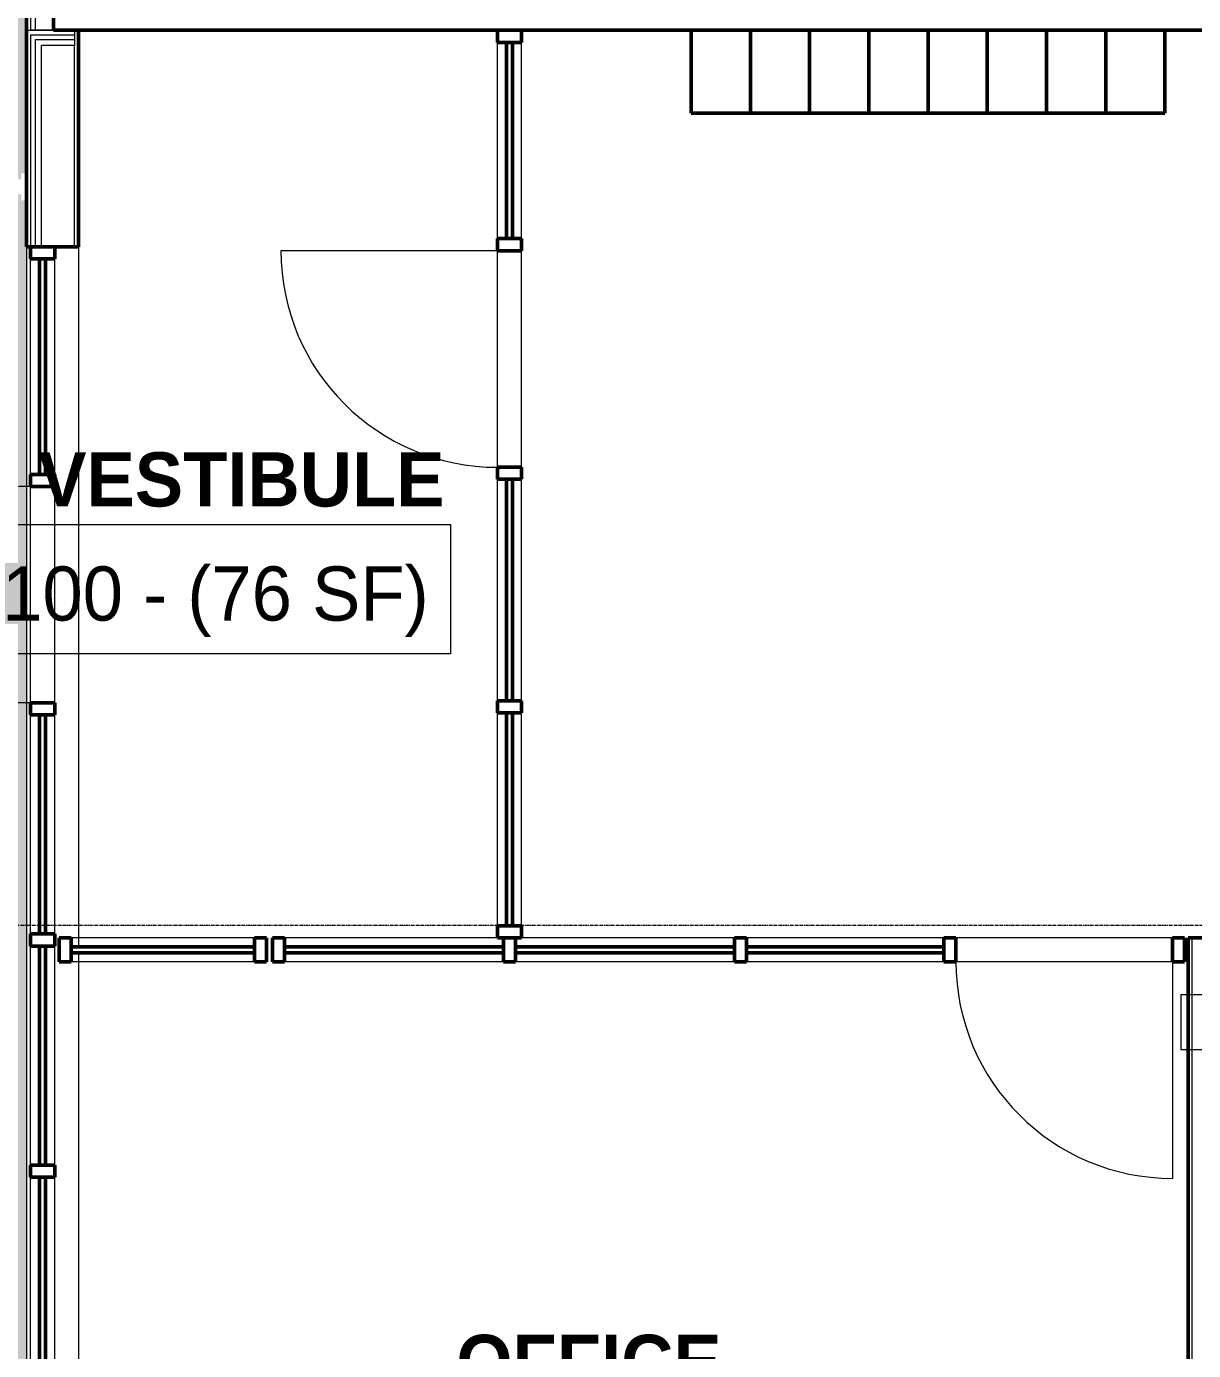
# Model space of a CAD drawing. Header units: inches. Extents: x -4218 to -1830, y 9767 to 12426.
# Drawn here: x -3831.8 to -3637.8, y 11211.6 to 11431.6 of the extents above; entities that cross this region are included whole.
import ezdxf

# ---------------------------------------------------------------- set-up
doc = ezdxf.new("R2010")
doc.units = ezdxf.units.IN
doc.header["$MEASUREMENT"] = 0
doc.linetypes.add('Grid Line 1_2_', pattern=[0.8749999999999999, 0.4999999999999999, -0.125, 0.125, -0.125])
for name, color, linetype, lineweight in [('0-1', 7, 'Continuous', 5), ('0-2', 10, 'Continuous', 9), ('A-AREA-IDEN', 2, 'Continuous', 9), ('A-CLNG-PATT-1', 71, 'Continuous', 13), ('A-DOOR-1', 10, 'Continuous', 9), ('A-DOOR-4', 31, 'Continuous', 9), ('A-FLOR-4', 192, 'Continuous', 9), ('A-GENM-1', 7, 'Continuous', 50), ('A-GLAZ-CURT', 52, 'Continuous', 9), ('A-GLAZ-CURT-1', 7, 'Continuous', 50), ('A-GLAZ-CURT-2', 52, 'Continuous', 50), ('A-GLAZ-CWMG', 51, 'Continuous', 9), ('A-GLAZ-CWMG-1', 7, 'Continuous', 50), ('A-GLAZ-CWMG-2', 10, 'Continuous', 9), ('A-GLAZ-CWMG-3', 252, 'Continuous', 9), ('A-GLAZ-CWMG-4', 51, 'Continuous', 50), ('A-WALL', 113, 'Continuous', 13), ('A-WALL-1', 7, 'Continuous', 50), ('A-WALL-2', 250, 'Continuous', 13), ('A-WALL-6', 254, 'Continuous', 9), ('A-WALL-7', 113, 'Continuous', 9), ('A-WALL-8', 113, 'Continuous', 50), ('E-FIRE-1', 10, 'Continuous', 9), ('E-FIRE-2', 252, 'Continuous', 9), ('E-FIRE-3', 253, 'Continuous', 9), ('S-GRID-1', 1, 'Grid Line 1_2_', 9)]:
    doc.layers.add(name, color=color, linetype=linetype, lineweight=lineweight)
doc.styles.add('Century Gothic', font='ufonts.com_century-gothic.ttf', dxfattribs={"height": 8.999999999999991})
doc.styles.add('Century Gothic_B', font='GOTHICB.TTF', dxfattribs={"height": 8.999999999999991})

# ---------------------------------------------------------------- blocks, each defined once
blk = doc.blocks.new('STOREFRONT DOOR - ALUM_ STILE W_ GLASS INSET-2189326-BACKGROUND - RCP - 1ST FLOOR')
at = {"layer": 'A-DOOR-1'}
blk.add_line((-17.99999999999968, 1.999999999999998), (-17.99999999999968, 37.99999999999959), dxfattribs=at)
blk.add_arc((-17.99999999999968, 2.000000000000334), 35.99999999999934, 1.590277340731758e-13, 90.0000000000001, dxfattribs=at)
blk = doc.blocks.new('Rectangular Mullion - 2_ x 4_ - EXTERIOR-2141111-BACKGROUND - RCP - 1ST FLOOR')
at = {"layer": 'A-GLAZ-CWMG-1'}
for p, q in [((6.887480769958294e-28, 1.999999999999652), (-2.000000000000227, 1.999999999999652)), ((-2.000000000000227, 1.999999999999652), (-2.000000000000227, -1.999999999999438)), ((6.887480769958296e-28, -1.999999999999438), (6.887480769958294e-28, 1.999999999999652)), ((-2.000000000000227, -1.999999999999438), (6.887480769958296e-28, -1.999999999999438))]:
    blk.add_line(p, q, dxfattribs=at)
blk = doc.blocks.new('System Panel - Glazed-2151384-BACKGROUND - RCP - 1ST FLOOR')
at = {"layer": 'A-GLAZ-CURT-1'}
for p, q in [((-16.40000000000009, -0.4999999999982804), (-16.40000000000009, 0.5000000000008099)), ((-16.40000000000009, 0.5000000000008099), (16.40000000000009, 0.5000000000008099)), ((16.40000000000009, 0.5000000000008099), (16.40000000000009, -0.4999999999982804)), ((16.40000000000009, -0.4999999999982804), (-16.40000000000009, -0.4999999999982804))]:
    blk.add_line(p, q, dxfattribs=at)
blk = doc.blocks.new('System Panel - Glazed-2151385-BACKGROUND - RCP - 1ST FLOOR')
at = {"layer": 'A-GLAZ-CURT-1'}
for p, q in [((-18.19999999999981, -0.4999999999996447), (-18.19999999999981, 0.4999999999994457)), ((-18.19999999999981, 0.4999999999994457), (18.19999999999981, 0.4999999999994457)), ((18.19999999999981, 0.4999999999994457), (18.19999999999981, -0.4999999999996447)), ((18.19999999999981, -0.4999999999996447), (-18.19999999999981, -0.4999999999996447))]:
    blk.add_line(p, q, dxfattribs=at)
blk = doc.blocks.new('Rectangular Mullion - 2_ x 4_ - EXTERIOR-1900240-BACKGROUND - RCP - 1ST FLOOR')
at = {"layer": 'A-GLAZ-CWMG-2'}
for p, q in [((-3679.323736679697, 11280.16439611054), (-3712.123736679696, 11280.16439611054)), ((-3679.323736679697, 11276.16439611054), (-3712.123736679696, 11276.16439611054))]:
    blk.add_line(p, q, dxfattribs=at)
blk = doc.blocks.new('Rectangular Mullion - 2_ x 4_ - EXTERIOR-1890806-BACKGROUND - RCP - 1ST FLOOR')
at = {"layer": 'A-GLAZ-CWMG-2'}
for p, q in [((-3714.123736679695, 11280.16439611054), (-3749.523736679695, 11280.16439611054)), ((-3714.123736679695, 11276.16439611054), (-3750.523736679695, 11276.16439611054))]:
    blk.add_line(p, q, dxfattribs=at)
blk = doc.blocks.new('Rectangular Mullion - 2_ x 4_ - EXTERIOR-V131-BACKGROUND - RCP - 1ST FLOOR')
at = {"layer": 'A-GLAZ-CWMG-2'}
for p, q in [((-3753.523736679695, 11280.16439611054), (-3788.923736679696, 11280.16439611054)), ((-3752.523736679696, 11276.16439611054), (-3788.923736679696, 11276.16439611054))]:
    blk.add_line(p, q, dxfattribs=at)
blk = doc.blocks.new('Rectangular Mullion - 2_ x 4_ - EXTERIOR-2141107-BACKGROUND - RCP - 1ST FLOOR')
at = {"layer": 'A-GLAZ-CWMG-1'}
for p, q in [((0.9999999999997725, 1.999999999999652), (-0.9999999999997725, 1.999999999999652)), ((-0.9999999999997725, 1.999999999999652), (-0.9999999999997725, -1.999999999999438)), ((0.9999999999997725, -1.999999999999438), (0.9999999999997725, 1.999999999999652)), ((-0.9999999999997725, -1.999999999999438), (0.9999999999997725, -1.999999999999438))]:
    blk.add_line(p, q, dxfattribs=at)
blk = doc.blocks.new('Rectangular Mullion - 2_ x 4_ - EXTERIOR-2141106-BACKGROUND - RCP - 1ST FLOOR')
at = {"layer": 'A-GLAZ-CWMG-1'}
for p, q in [((0.9999999999997725, 1.999999999999652), (-0.9999999999997725, 1.999999999999652)), ((-0.9999999999997725, 1.999999999999652), (-0.9999999999997725, -1.999999999999438)), ((0.9999999999997725, -1.999999999999438), (0.9999999999997725, 1.999999999999652)), ((-0.9999999999997725, -1.999999999999438), (0.9999999999997725, -1.999999999999438))]:
    blk.add_line(p, q, dxfattribs=at)
blk = doc.blocks.new('System Panel - Glazed-2151387-BACKGROUND - RCP - 1ST FLOOR')
at = {"layer": 'A-GLAZ-CURT-1'}
for p, q in [((-15.2468749939876, -0.4999999999996447), (-15.2468749939876, 0.4999999999994457)), ((-15.2468749939876, 0.4999999999994457), (15.2468749939876, 0.4999999999994457)), ((15.2468749939876, 0.4999999999994457), (15.2468749939876, -0.4999999999996447)), ((15.2468749939876, -0.4999999999996447), (-15.2468749939876, -0.4999999999996447))]:
    blk.add_line(p, q, dxfattribs=at)
blk = doc.blocks.new('System Panel - Glazed-2151146-BACKGROUND - RCP - 1ST FLOOR')
at = {"layer": 'A-GLAZ-CURT-1'}
for p, q in [((-17.69921875599902, -0.5000000000003268), (-17.69921875599902, 0.4999999999994457)), ((-17.69921875599902, 0.4999999999994457), (17.69921875600039, 0.4999999999994457)), ((17.69921875600039, 0.4999999999994457), (17.69921875600039, -0.5000000000003268)), ((17.69921875600039, -0.5000000000003268), (-17.69921875599902, -0.5000000000003268))]:
    blk.add_line(p, q, dxfattribs=at)
blk = doc.blocks.new('Rectangular Mullion - 2_ x 4_ - EXTERIOR-2139106-BACKGROUND - RCP - 1ST FLOOR')
at = {"layer": 'A-GLAZ-CWMG-2'}
for p, q in [((-3753.523736679692, 11396.35970862254), (-3753.523736679693, 11428.98939611059)), ((-3749.523736679693, 11396.35970862254), (-3749.523736679693, 11428.98939611059))]:
    blk.add_line(p, q, dxfattribs=at)
blk = doc.blocks.new('STOREFRONT DOOR - ALUM_ STILE W_ GLASS INSET-2189327-BACKGROUND - RCP - 1ST FLOOR')
at = {"layer": 'A-DOOR-1'}
blk.add_line((-17.99999999999934, -1.999999999999998), (-17.99999999999934, -37.99999999999891), dxfattribs=at)
blk.add_arc((-17.99999999999934, -2.000000000000339), 35.99999999999859, 269.9999999999995, 359.9999999999995, dxfattribs=at)
blk = doc.blocks.new('Rectangular Mullion - 2_ x 4_ - EXTERIOR-2151180-BACKGROUND - RCP - 1ST FLOOR')
at = {"layer": 'A-GLAZ-CWMG-2'}
for p, q in [((-3753.523736679694, 11319.56283362254), (-3753.523736679694, 11356.35970862254)), ((-3749.523736679694, 11319.56283362254), (-3749.523736679693, 11356.35970862254))]:
    blk.add_line(p, q, dxfattribs=at)
blk = doc.blocks.new('System Panel - Glazed-2151149-BACKGROUND - RCP - 1ST FLOOR')
at = {"layer": 'A-GLAZ-CURT-1'}
for p, q in [((-16.31484374402407, -0.5000000000003268), (-16.31484374402407, 0.4999999999994457)), ((-16.31484374402407, 0.4999999999994457), (16.31484374402407, 0.4999999999994457)), ((16.31484374402407, 0.4999999999994457), (16.31484374402407, -0.5000000000003268)), ((16.31484374402407, -0.5000000000003268), (-16.31484374402407, -0.5000000000003268))]:
    blk.add_line(p, q, dxfattribs=at)
blk = doc.blocks.new('Rectangular Mullion - 2_ x 4_ - EXTERIOR-1900083-BACKGROUND - RCP - 1ST FLOOR')
at = {"layer": 'A-GLAZ-CWMG-2'}
for p, q in [((-3793.917486691696, 11280.16439611054), (-3823.198736679708, 11280.16439611054)), ((-3793.917486691696, 11276.16439611054), (-3823.198736679708, 11276.16439611054))]:
    blk.add_line(p, q, dxfattribs=at)
at = {"layer": 'A-GLAZ-CWMG-3'}
for p, q in [((-3823.198736679708, 11280.16439611054), (-3824.411236679672, 11280.16439611054)), ((-3823.198736679708, 11276.16439611054), (-3824.411236679672, 11276.16439611054))]:
    blk.add_line(p, q, dxfattribs=at)
blk = doc.blocks.new('System Panel - Glazed-2151184-BACKGROUND - RCP - 1ST FLOOR')
at = {"layer": 'A-GLAZ-CURT-1'}
for p, q in [((-18.3984375, -0.5000000000003268), (-18.3984375, 0.4999999999994457)), ((-18.3984375, 0.4999999999994457), (18.3984375, 0.4999999999994457)), ((18.3984375, 0.4999999999994457), (18.3984375, -0.5000000000003268)), ((18.3984375, -0.5000000000003268), (-18.3984375, -0.5000000000003268))]:
    blk.add_line(p, q, dxfattribs=at)
blk = doc.blocks.new('Rectangular Mullion - 2_ x 4_ - EXTERIOR-2140848-BACKGROUND - RCP - 1ST FLOOR')
at = {"layer": 'A-GLAZ-CWMG-1'}
for p, q in [((1.000000000000455, 2.000000000000334), (-1.000000000000455, 2.000000000000334)), ((-1.000000000000455, 2.000000000000334), (-1.000000000000455, -2.00000000000012)), ((1.000000000000455, -2.00000000000012), (1.000000000000455, 2.000000000000334)), ((-1.000000000000455, -2.00000000000012), (1.000000000000455, -2.00000000000012))]:
    blk.add_line(p, q, dxfattribs=at)
blk = doc.blocks.new('Rectangular Mullion - 2_ x 4_ - EXTERIOR-1978848-BACKGROUND - RCP - 1ST FLOOR')
at = {"layer": 'A-GLAZ-CWMG-2'}
for p, q in [((-3753.523736679695, 11282.16439611053), (-3753.523736679695, 11317.56283362254)), ((-3749.523736679695, 11282.16439611053), (-3749.523736679694, 11317.56283362254))]:
    blk.add_line(p, q, dxfattribs=at)
blk = doc.blocks.new('Rectangular Mullion - 2_ x 4_ - EXTERIOR-2140849-BACKGROUND - RCP - 1ST FLOOR')
at = {"layer": 'A-GLAZ-CWMG-1'}
for p, q in [((1.000000000000455, 2.000000000000334), (-1.000000000000455, 2.000000000000334)), ((-1.000000000000455, 2.000000000000334), (-1.000000000000455, -2.00000000000012)), ((1.000000000000455, -2.00000000000012), (1.000000000000455, 2.000000000000334)), ((-1.000000000000455, -2.00000000000012), (1.000000000000455, -2.00000000000012))]:
    blk.add_line(p, q, dxfattribs=at)
blk = doc.blocks.new('Family1 - MailBox-2142329-BACKGROUND - RCP - 1ST FLOOR')
at = {"layer": 'A-GENM-1'}
for p, q in [((-7.429802090427071e-29, -1.149736474005456e-14), (-7.429802090427185e-29, 13.7795275590547)), ((-7.429802090427185e-29, 13.7795275590547), (9.842519685039177, 13.7795275590547)), ((9.842519685039177, 13.7795275590547), (9.842519685039177, -1.149736474005456e-14)), ((9.842519685039177, -1.149736474005456e-14), (-7.429802090427071e-29, -1.149736474005456e-14))]:
    blk.add_line(p, q, dxfattribs=at)
blk = doc.blocks.new('Rectangular Mullion - 2_ x 4_ - EXTERIOR-2141118-BACKGROUND - RCP - 1ST FLOOR')
at = {"layer": 'A-GLAZ-CWMG-1'}
for p, q in [((-1.999999999999545, 2.000000000000423), (1.262704807825687e-27, 2.000000000000423)), ((-1.999999999999545, -2.000000000000032), (-1.999999999999545, 2.000000000000423)), ((1.262704807825687e-27, 2.000000000000423), (1.262704807825687e-27, -2.000000000000032)), ((1.262704807825687e-27, -2.000000000000032), (-1.999999999999545, -2.000000000000032))]:
    blk.add_line(p, q, dxfattribs=at)
blk = doc.blocks.new('Rectangular Mullion - 2_ x 4_ - EXTERIOR-2141019-BACKGROUND - RCP - 1ST FLOOR')
at = {"layer": 'A-GLAZ-CWMG-2'}
for p, q in [((-3753.523736679693, 11358.35970862254), (-3753.523736679693, 11394.35970862254)), ((-3749.523736679693, 11358.35970862254), (-3749.523736679693, 11394.35970862254))]:
    blk.add_line(p, q, dxfattribs=at)
blk = doc.blocks.new('Rectangular Mullion - 2_ x 4_ - EXTERIOR-2140860-BACKGROUND - RCP - 1ST FLOOR')
at = {"layer": 'A-GLAZ-CWMG-1'}
for p, q in [((-2.000000000000227, 1.99999999999974), (1.262704807825687e-27, 1.99999999999974)), ((-2.000000000000227, -1.999999999999349), (-2.000000000000227, 1.99999999999974)), ((1.262704807825687e-27, 1.99999999999974), (1.262704807825687e-27, -1.999999999999349)), ((1.262704807825687e-27, -1.999999999999349), (-2.000000000000227, -1.999999999999349))]:
    blk.add_line(p, q, dxfattribs=at)
blk = doc.blocks.new('104416 - Fire Extinguishers - Wall - Class A - Light - 2A-2205595-BACKGROUND - RCP - 1ST FLOOR')
at = {"layer": 'E-FIRE-1'}
for p, q in [((13.18779512266762, 2.625000000038927), (13.18779512266762, 2.374999999999702)), ((23.18779512266761, 2.625000000038927), (13.18779512266762, 2.625000000038927)), ((23.18779512266761, 2.625000000038852), (13.18779512266762, 2.625000000038884)), ((13.18779512266762, 2.375000000038396), (13.18779512266762, 2.625000000038884)), ((14.41471819959052, 2.62500000003887), (14.41471819959052, 2.875000000038349)), ((15.91471819959054, 2.875000000038386), (14.43779512266747, 2.875000000038391)), ((14.43779512266747, 2.875000000038391), (14.43779512266747, 2.625000000038912)), ((15.91471819959054, 2.625000000038867), (15.91471819959054, 2.875000000038386)), ((15.93779512266745, 2.625000000038824), (15.93779512266745, 2.875000000038344)), ((23.18779512266761, 2.374999999999669), (23.18779512266761, 2.625000000038927)), ((23.18779512266761, 2.375000000038363), (23.18779512266761, 2.625000000038852)), ((13.62529512266764, -3.624999999961116), (13.62529512266764, -2.375000000000898)), ((13.62529512266764, -3.624999999961116), (22.75029512266745, -3.624999999961145)), ((22.75029512266745, -3.624999999961145), (22.75029512266745, -2.375000000000847))]:
    blk.add_line(p, q, dxfattribs=at)
at = {"layer": 'E-FIRE-2'}
for p, q in [((13.18779512266762, 2.375000000038396), (23.18779512266761, 2.375000000038363)), ((13.62529512266764, -2.375000000000898), (13.62529512266766, 2.375000000038392)), ((22.75029512266745, -2.375000000000847), (22.75029512266747, 2.375000000038363))]:
    blk.add_line(p, q, dxfattribs=at)
at = {"layer": 'E-FIRE-3'}
blk.add_line((22.75029512266747, 2.375000000038363), (13.62529512266766, 2.375000000038392), dxfattribs=at)
blk = doc.blocks.new('CTR - 1st Phase - Common Walls_rvt-1-BACKGROUND - RCP - 1ST FLOOR')
at = {"layer": 'A-WALL-1'}
for p, q in [((-3638.6987366797, 11130.43939611052), (-3638.698736679697, 11280.16439611054)), ((-3638.698736679697, 11280.16439611054), (-3633.948736679697, 11280.16439611054))]:
    blk.add_line(p, q, dxfattribs=at)
at = {"layer": 'A-WALL-2'}
blk.add_line((-3638.073736679701, 11130.43939611052), (-3638.073736679698, 11280.16439611054), dxfattribs=at)
at = {"layer": '0-2', "extrusion": (0, 0, -1), "rotation": 90.00000000000092}
for name, p in [('Rectangular Mullion - 2_ x 4_ - EXTERIOR-2141111-BACKGROUND - RCP - 1ST FLOOR', (3751.523736679693, 11430.98939611058)), ('Rectangular Mullion - 2_ x 4_ - EXTERIOR-2140848-BACKGROUND - RCP - 1ST FLOOR', (3751.523736679693, 11395.35970862254)), ('Rectangular Mullion - 2_ x 4_ - EXTERIOR-2141107-BACKGROUND - RCP - 1ST FLOOR', (3751.523736679694, 11357.35970862254)), ('Rectangular Mullion - 2_ x 4_ - EXTERIOR-2140849-BACKGROUND - RCP - 1ST FLOOR', (3751.523736679694, 11318.56283362254))]:
    blk.add_blockref(name, p, dxfattribs=at)
at = {"layer": '0-2'}
for name, p in [('Family1 - MailBox-2142329-BACKGROUND - RCP - 1ST FLOOR', (-3721.323736679622, 11417.20986855155)), ('Family1 - MailBox-2142329-BACKGROUND - RCP - 1ST FLOOR', (-3711.481216994583, 11417.20986855155)), ('Family1 - MailBox-2142329-BACKGROUND - RCP - 1ST FLOOR', (-3701.638697309544, 11417.20986855155)), ('Family1 - MailBox-2142329-BACKGROUND - RCP - 1ST FLOOR', (-3691.796177624505, 11417.20986855155)), ('Family1 - MailBox-2142329-BACKGROUND - RCP - 1ST FLOOR', (-3681.953657939465, 11417.20986855155)), ('Family1 - MailBox-2142329-BACKGROUND - RCP - 1ST FLOOR', (-3672.111138254426, 11417.20986855155)), ('Family1 - MailBox-2142329-BACKGROUND - RCP - 1ST FLOOR', (-3662.268618569387, 11417.20986855155)), ('Family1 - MailBox-2142329-BACKGROUND - RCP - 1ST FLOOR', (-3652.426098884348, 11417.20986855155)), ('Rectangular Mullion - 2_ x 4_ - EXTERIOR-2139106-BACKGROUND - RCP - 1ST FLOOR', (0, 0)), ('Rectangular Mullion - 2_ x 4_ - EXTERIOR-2141019-BACKGROUND - RCP - 1ST FLOOR', (0, 0)), ('Rectangular Mullion - 2_ x 4_ - EXTERIOR-2151180-BACKGROUND - RCP - 1ST FLOOR', (0, 0)), ('Rectangular Mullion - 2_ x 4_ - EXTERIOR-1978848-BACKGROUND - RCP - 1ST FLOOR', (0, 0)), ('Rectangular Mullion - 2_ x 4_ - EXTERIOR-1900083-BACKGROUND - RCP - 1ST FLOOR', (0, 0)), ('Rectangular Mullion - 2_ x 4_ - EXTERIOR-V131-BACKGROUND - RCP - 1ST FLOOR', (0, 0)), ('Rectangular Mullion - 2_ x 4_ - EXTERIOR-1890806-BACKGROUND - RCP - 1ST FLOOR', (0, 0)), ('Rectangular Mullion - 2_ x 4_ - EXTERIOR-1900240-BACKGROUND - RCP - 1ST FLOOR', (0, 0)), ('Rectangular Mullion - 2_ x 4_ - EXTERIOR-2140860-BACKGROUND - RCP - 1ST FLOOR', (-3639.323736679697, 11278.16439611054))]:
    blk.add_blockref(name, p, dxfattribs=at)
for name, p, rotation in [('System Panel - Glazed-2151149-BACKGROUND - RCP - 1ST FLOOR', (-3751.523736679693, 11412.67455236656), 89.99999999999909), ('STOREFRONT DOOR - ALUM_ STILE W_ GLASS INSET-2189327-BACKGROUND - RCP - 1ST FLOOR', (-3751.523736679694, 11376.35970862254), 269.9999999999991), ('System Panel - Glazed-2151184-BACKGROUND - RCP - 1ST FLOOR', (-3751.523736679694, 11337.96127112254), 89.99999999999909), ('System Panel - Glazed-2151146-BACKGROUND - RCP - 1ST FLOOR', (-3751.523736679695, 11299.86361486654), 89.99999999999909), ('Rectangular Mullion - 2_ x 4_ - EXTERIOR-2141118-BACKGROUND - RCP - 1ST FLOOR', (-3751.523736679695, 11280.16439611054), 269.9999999999991), ('System Panel - Glazed-2151387-BACKGROUND - RCP - 1ST FLOOR', (-3809.164361685684, 11278.16439611054), 180), ('System Panel - Glazed-2151385-BACKGROUND - RCP - 1ST FLOOR', (-3770.723736679695, 11278.16439611054), 180), ('System Panel - Glazed-2151385-BACKGROUND - RCP - 1ST FLOOR', (-3732.323736679695, 11278.16439611054), 180), ('System Panel - Glazed-2151384-BACKGROUND - RCP - 1ST FLOOR', (-3695.723736679696, 11278.16439611054), 180), ('Rectangular Mullion - 2_ x 4_ - EXTERIOR-2141019-BACKGROUND - RCP - 1ST FLOOR', (7717.035971942774, 15029.68813279043), 90.00000000000105), ('STOREFRONT DOOR - ALUM_ STILE W_ GLASS INSET-2189326-BACKGROUND - RCP - 1ST FLOOR', (-3659.323736679697, 11278.16439611054), 180), ('104416 - Fire Extinguishers - Wall - Class A - Light - 2A-2205595-BACKGROUND - RCP - 1ST FLOOR', (-3636.323736679697, 11284.3521912332), 269.9999999999988)]:
    blk.add_blockref(name, p, dxfattribs=dict(at, rotation=rotation))
at = {"layer": '0-2', "extrusion": (0, 0, -1)}
for name, p in [('Rectangular Mullion - 2_ x 4_ - EXTERIOR-2141111-BACKGROUND - RCP - 1ST FLOOR', (3826.411236679672, 11278.16439611054)), ('Rectangular Mullion - 2_ x 4_ - EXTERIOR-2141106-BACKGROUND - RCP - 1ST FLOOR', (3792.917486691697, 11278.16439611054)), ('Rectangular Mullion - 2_ x 4_ - EXTERIOR-2141106-BACKGROUND - RCP - 1ST FLOOR', (3789.923736679696, 11278.16439611054)), ('Rectangular Mullion - 2_ x 4_ - EXTERIOR-2141106-BACKGROUND - RCP - 1ST FLOOR', (3751.523736679695, 11278.16439611054)), ('Rectangular Mullion - 2_ x 4_ - EXTERIOR-2141106-BACKGROUND - RCP - 1ST FLOOR', (3713.123736679696, 11278.16439611054)), ('Rectangular Mullion - 2_ x 4_ - EXTERIOR-2141107-BACKGROUND - RCP - 1ST FLOOR', (3678.323736679696, 11278.16439611054))]:
    blk.add_blockref(name, p, dxfattribs=at)
blk = doc.blocks.new('CTR - 1st Phase -Stairs _ Elevators_rvt-1-BACKGROUND - RCP - 1ST FLOOR')
at = {"layer": 'A-WALL-1'}
for p, q in [((-3827.323736679402, 11430.98939611079), (-3827.323736679401, 11438.98939611079)), ((-3643.323736679115, 11430.98939611075), (-3827.323736679402, 11430.98939611079)), ((-3635.323736679699, 11430.98939611055), (-3643.323736679398, 11430.98939611055))]:
    blk.add_line(p, q, dxfattribs=at)
at = {"layer": 'A-WALL-6'}
blk.add_line((-3827.323736679401, 11438.98939611079), (-3827.323736679402, 11430.98939611079), dxfattribs=at)
blk = doc.blocks.new('Rectangular Mullion - 2_ x 4_ rectangular-2762262-BACKGROUND - RCP - 1ST FLOOR')
at = {"layer": 'A-GLAZ-CWMG-4'}
for p, q in [((6.887480769958294e-28, 2.000000000000334), (-1.999999999999545, 2.000000000000334)), ((-1.999999999999545, 2.000000000000334), (-1.999999999999545, -2.00000000000012)), ((6.887480769958296e-28, -2.00000000000012), (6.887480769958294e-28, 2.000000000000334)), ((-1.999999999999545, -2.00000000000012), (6.887480769958296e-28, -2.00000000000012))]:
    blk.add_line(p, q, dxfattribs=at)
blk = doc.blocks.new('System Panel - Glazed-2762264-BACKGROUND - RCP - 1ST FLOOR')
at = {"layer": 'A-GLAZ-CURT-2'}
for p, q in [((-18.19921875, -0.5000000000003268), (-18.19921875, 0.4999999999994457)), ((-18.19921875, 0.4999999999994457), (18.19921874999863, 0.4999999999994457)), ((18.19921874999863, 0.4999999999994457), (18.19921874999863, -0.5000000000003268)), ((18.19921874999863, -0.5000000000003268), (-18.19921875, -0.5000000000003268))]:
    blk.add_line(p, q, dxfattribs=at)
blk = doc.blocks.new('System Panel - Glazed-2762265-BACKGROUND - RCP - 1ST FLOOR')
at = {"layer": 'A-GLAZ-CURT-2'}
for p, q in [((-18.19921874999863, -0.5000000000003268), (-18.19921874999863, 0.4999999999994457)), ((-18.19921874999863, 0.4999999999994457), (18.19921875, 0.4999999999994457)), ((18.19921875, 0.4999999999994457), (18.19921875, -0.5000000000003268)), ((18.19921875, -0.5000000000003268), (-18.19921874999863, -0.5000000000003268))]:
    blk.add_line(p, q, dxfattribs=at)
blk = doc.blocks.new('STOREFRONT DOOR A - ALUM_ STILE W_ GLASS INSET-2790937-BACKGROUND - RCP - 1ST FLOOR')
at = {"layer": 'A-DOOR-4'}
blk.add_line((-17.99999999999934, 1.999999999999998), (-17.99999999999934, 37.99999999999891), dxfattribs=at)
blk.add_arc((-17.99999999999934, 2.000000000000339), 35.99999999999865, 1.590277340731758e-13, 90.0000000000001, dxfattribs=at)
blk = doc.blocks.new('System Panel - Glazed-2762267-BACKGROUND - RCP - 1ST FLOOR')
at = {"layer": 'A-GLAZ-CURT-2'}
for p, q in [((-17.90078124999718, -0.5000000000003268), (-17.90078124999718, 0.4999999999994457)), ((-17.90078124999718, 0.4999999999994457), (17.90078124999854, 0.4999999999994457)), ((17.90078124999854, 0.4999999999994457), (17.90078124999854, -0.5000000000003268)), ((17.90078124999854, -0.5000000000003268), (-17.90078124999718, -0.5000000000003268))]:
    blk.add_line(p, q, dxfattribs=at)
blk = doc.blocks.new('Rectangular Mullion - 2_ x 4_ rectangular-1900519-BACKGROUND - RCP - 1ST FLOOR')
at = {"layer": 'A-GLAZ-CWMG'}
for p, q in [((-3831.13701792984, 11242.39095861053), (-3831.13701792984, 11278.78939611053)), ((-3827.13701792984, 11242.39095861053), (-3827.137017929839, 11278.78939611053))]:
    blk.add_line(p, q, dxfattribs=at)
blk = doc.blocks.new('Rectangular Mullion - 2_ x 4_ rectangular-2647655-BACKGROUND - RCP - 1ST FLOOR')
at = {"layer": 'A-GLAZ-CWMG'}
for p, q in [((-3831.137017929838, 11319.18783361053), (-3831.137017929838, 11355.18783361053)), ((-3827.137017929839, 11319.18783361053), (-3827.137017929838, 11355.18783361053))]:
    blk.add_line(p, q, dxfattribs=at)
blk = doc.blocks.new('Rectangular Mullion - 2_ x 4_ rectangular-2762258-BACKGROUND - RCP - 1ST FLOOR')
at = {"layer": 'A-GLAZ-CWMG-4'}
for p, q in [((1.000000000000455, 2.000000000000334), (-1.000000000000455, 2.000000000000334)), ((-1.000000000000455, 2.000000000000334), (-1.000000000000455, -2.00000000000012)), ((1.000000000000455, -2.00000000000012), (1.000000000000455, 2.000000000000334)), ((-1.000000000000455, -2.00000000000012), (1.000000000000455, -2.00000000000012))]:
    blk.add_line(p, q, dxfattribs=at)
blk = doc.blocks.new('Rectangular Mullion - 2_ x 4_ rectangular-2762259-BACKGROUND - RCP - 1ST FLOOR')
at = {"layer": 'A-GLAZ-CWMG-4'}
for p, q in [((1.000000000000455, 2.000000000000334), (-1.000000000000455, 2.000000000000334)), ((-1.000000000000455, 2.000000000000334), (-1.000000000000455, -2.00000000000012)), ((1.000000000000455, -2.00000000000012), (1.000000000000455, 2.000000000000334)), ((-1.000000000000455, -2.00000000000012), (1.000000000000455, -2.00000000000012))]:
    blk.add_line(p, q, dxfattribs=at)
blk = doc.blocks.new('Rectangular Mullion - 2_ x 4_ rectangular-2647656-BACKGROUND - RCP - 1ST FLOOR')
at = {"layer": 'A-GLAZ-CWMG'}
for p, q in [((-3831.137017929838, 11357.18783361053), (-3831.137017929838, 11392.98939611053)), ((-3827.137017929838, 11357.18783361053), (-3827.137017929837, 11392.98939611053))]:
    blk.add_line(p, q, dxfattribs=at)
blk = doc.blocks.new('Rectangular Mullion - 2_ x 4_ rectangular-2762162-BACKGROUND - RCP - 1ST FLOOR')
at = {"layer": 'A-GLAZ-CWMG'}
for p, q in [((-3831.137017929839, 11280.78939611053), (-3831.137017929839, 11317.18783361053)), ((-3827.137017929839, 11280.78939611053), (-3827.137017929839, 11317.18783361053))]:
    blk.add_line(p, q, dxfattribs=at)

msp = doc.modelspace()

# ---------------------------------------------------------------- hatches: boundary and pattern name
at = {"layer": 'A-CLNG-PATT-1'}
h = msp.add_hatch(dxfattribs=at)
h.set_pattern_fill('FP_7', color=256, style=0, pattern_type=2)
h.set_pattern_definition([(90, (-2963.524, 11049.389), (4, -2.449293598294706e-16), []), (0, (-2963.524, 11049.389), (8, -8), [4, -28]), (0, (-2959.524, 11065.389), (8, -8), [4, -28])])
h.paths.add_polyline_path([(-3860.473736679698, 9980.439396110525), (-3831.823736679695, 10009.08939611053), (-3831.823736679695, 10051.36517736052), (-3832.448736679736, 10051.36517736052), (-3832.448736679736, 10089.38861486052), (-3831.823736679695, 10089.38861486052), (-3831.823736679695, 10127.97767736052), (-3832.448736679733, 10127.97767736052), (-3832.448736679733, 10166.00111486052), (-3831.823736679695, 10166.00111486052), (-3831.823736679695, 10167.32689611052), (-3832.729986679733, 10167.32689611052), (-3832.729986679733, 10203.45189611052), (-3831.823736679695, 10203.45189611052), (-3831.823736679695, 10213.15189611052), (-3831.893923036148, 10213.15189611052), (-3831.893923036148, 10212.15189611052), (-3832.690025747016, 10212.15189611052), (-3832.690025747016, 10213.15189611052), (-3834.544145405618, 10213.15189611052), (-3834.568384506789, 10213.01442933672), (-3835.272819849397, 10211.79431153268), (-3836.352077408881, 10210.88870691257), (-3837.801899213991, 10210.40684475889), (-3839.084853480639, 10210.40684475889), (-3840.408758867179, 10210.88870691257), (-3841.511058327919, 10211.83422127636), (-3842.192451769272, 10213.01442933672), (-3842.437099596328, 10214.40189611052), (-3842.192451769272, 10215.78936288431), (-3841.71197584173, 10216.68939611054), (-3860.473736679698, 10216.68939611053), (-3860.473736679698, 9983.186815374758)], flags=0)
h.paths.add_polyline_path([(-2067.798736679716, 9980.439396110527), (-2067.798736679716, 10851.13939611051), (-2096.448736679716, 10822.48939611051), (-2096.448736679716, 10780.21361486051), (-2096.198736679701, 10780.21361486051), (-2096.198736679701, 10742.19017736051), (-2096.448736679716, 10742.19017736051), (-2096.448736679716, 10703.41361486051), (-2096.198736679703, 10703.41361486051), (-2096.198736679703, 10665.39017736051), (-2096.448736679716, 10665.39017736051), (-2096.448736679716, 10665.01361486051), (-2096.198736679703, 10665.01361486051), (-2096.198736679704, 10626.99017736051), (-2096.448736679716, 10626.99017736051), (-2096.448736679716, 10571.42689611051), (-2095.823736679706, 10571.42689611051), (-2095.823736679706, 10542.4268961105), (-2096.448736679716, 10542.4268961105), (-2096.448736679716, 10511.4136148605), (-2096.198736679707, 10511.4136148605), (-2096.198736679707, 10473.3901773605), (-2096.448736679716, 10473.3901773605), (-2096.448736679716, 10396.2136148605), (-2096.198736679709, 10396.2136148605), (-2096.198736679709, 10358.1901773605), (-2096.448736679716, 10358.1901773605), (-2096.448736679716, 10357.8136148605), (-2096.19873667971, 10357.8136148605), (-2096.19873667971, 10319.7901773605), (-2096.448736679716, 10319.7901773605), (-2096.448736679716, 10290.1518961105), (-2095.823736679712, 10290.1518961105), (-2095.823736679712, 10261.1518961105), (-2096.448736679716, 10261.1518961105), (-2096.448736679716, 10204.2136148605), (-2096.198736679713, 10204.2136148605), (-2096.198736679713, 10166.1901773605), (-2096.448736679716, 10166.1901773605), (-2096.448736679716, 10165.8136148605), (-2096.198736679713, 10165.8136148605), (-2096.198736679714, 10127.7901773605), (-2096.448736679716, 10127.7901773605), (-2096.448736679716, 10127.4136148605), (-2096.198736679714, 10127.4136148605), (-2096.198736679714, 10089.3901773605), (-2096.448736679716, 10089.3901773605), (-2096.448736679716, 10009.08939611053), (-2069.32115526306, 9981.96181469387)], flags=0)
h.paths.add_polyline_path([(-3831.893923036148, 10215.65189611052), (-3831.823736679695, 10215.65189611052), (-3831.823736679695, 10242.99017736052), (-3832.448736679732, 10242.99017736052), (-3832.448736679732, 10281.01361486052), (-3831.823736679695, 10281.01361486052), (-3831.823736679695, 10362.62689611052), (-3832.823736679729, 10362.62689611052), (-3832.823736679729, 10391.62689611052), (-3831.823736679695, 10391.62689611052), (-3831.823736679695, 10434.99017736052), (-3832.448736679728, 10434.99017736052), (-3832.448736679728, 10473.01361486052), (-3831.823736679695, 10473.01361486052), (-3831.823736679695, 10473.76517736052), (-3832.448736679728, 10473.76517736052), (-3832.448736679728, 10511.78861486052), (-3831.823736679695, 10511.78861486052), (-3831.823736679695, 10569.58850814341), (-3831.893923036146, 10569.58850814341), (-3831.893923036146, 10568.58850814341), (-3832.690025747013, 10568.58850814341), (-3832.690025747013, 10569.58850814341), (-3834.544145405615, 10569.58850814341), (-3834.568384506786, 10569.45104136962), (-3835.272819849395, 10568.23092356558), (-3836.352077408879, 10567.32531894547), (-3837.801899213989, 10566.84345679178), (-3839.084853480637, 10566.84345679178), (-3840.408758867177, 10567.32531894547), (-3841.511058327917, 10568.27083330925), (-3842.192451769269, 10569.45104136962), (-3842.437099596326, 10570.83850814341), (-3842.192451769269, 10572.22597491721), (-3841.488016426661, 10573.44609272125), (-3840.408758867176, 10574.35169734136), (-3838.958937062067, 10574.83355949505), (-3837.675982795419, 10574.83355949505), (-3836.352077408879, 10574.35169734136), (-3835.249777948139, 10573.40618297757), (-3834.568384506786, 10572.22597491721), (-3834.544145405615, 10572.08850814342), (-3832.690025747013, 10572.08850814342), (-3832.690025747013, 10573.08850814341), (-3831.893923036146, 10573.08850814341), (-3831.893923036146, 10572.08850814342), (-3831.823736679695, 10572.08850814342), (-3831.823736679694, 10588.77767736052), (-3832.448736679725, 10588.77767736052), (-3832.448736679725, 10626.80111486052), (-3831.823736679694, 10626.80111486052), (-3831.823736679694, 10627.17767736052), (-3832.448736679724, 10627.17767736052), (-3832.448736679723, 10665.20111486052), (-3831.823736679695, 10665.20111486052), (-3831.823736679694, 10745.62689611052), (-3832.823736679721, 10745.62689611052), (-3832.823736679721, 10774.62689611052), (-3831.823736679694, 10774.62689611052), (-3831.823736679695, 10780.96517736053), (-3832.448736679721, 10780.96517736053), (-3832.448736679721, 10818.98861486053), (-3831.823736679695, 10818.98861486053), (-3831.823736679695, 10857.76517736053), (-3832.448736679719, 10857.76517736053), (-3832.448736679718, 10895.78861486053), (-3831.823736679695, 10895.78861486053), (-3831.823736679695, 10901.48939611053), (-3832.823736679718, 10901.48939611053), (-3832.823736679718, 10930.48939611053), (-3831.823736679694, 10930.48939611053), (-3831.823736679694, 10961.33939611053), (-3831.893923036133, 10961.33939611053), (-3831.893923036133, 10960.33939611053), (-3832.690025747001, 10960.33939611053), (-3832.690025747001, 10961.33939611053), (-3834.544145405603, 10961.33939611053), (-3834.568384506773, 10961.20192933673), (-3835.272819849382, 10959.98181153269), (-3836.352077408866, 10959.07620691258), (-3837.801899213976, 10958.5943447589), (-3839.084853480624, 10958.5943447589), (-3840.473830527234, 10959.13080851854), (-3841.511058327904, 10960.02172127637), (-3842.192451769257, 10961.20192933673), (-3842.437099596313, 10962.58939611053), (-3842.14455727318, 10964.05981858493), (-3841.488016426648, 10965.19698068837), (-3840.408758867164, 10966.10258530848), (-3838.958937062055, 10966.58444746216), (-3837.675982795407, 10966.58444746216), (-3836.352077408866, 10966.10258530848), (-3835.249777948126, 10965.15707094469), (-3834.568384506773, 10963.97686288432), (-3834.544145405603, 10963.83939611053), (-3832.690025747001, 10963.83939611053), (-3832.690025747001, 10964.83939611053), (-3831.893923036133, 10964.83939611053), (-3831.893923036133, 10963.83939611053), (-3831.823736679694, 10963.83939611053), (-3831.823736679694, 10973.53939611053), (-3832.729986679718, 10973.53939611053), (-3832.729986679717, 11009.66439611053), (-3831.823736679694, 11009.66439611053), (-3831.823736679694, 11011.17767736052), (-3832.448736679715, 11011.17767736052), (-3832.448736679715, 11049.20111486052), (-3831.823736679694, 11049.20111486052), (-3831.823736679694, 11049.57767736053), (-3832.448736679715, 11049.57767736053), (-3832.448736679715, 11087.60111486053), (-3831.823736679694, 11087.60111486053), (-3831.823736679694, 11403.73470861054), (-3831.893923036124, 11403.73470861054), (-3831.893923036124, 11402.73470861054), (-3832.690025746991, 11402.74171449299), (-3832.690025746991, 11403.73470861054), (-3834.544145405594, 11403.73470861054), (-3834.568384506764, 11403.59724183675), (-3835.272819849373, 11402.3771240327), (-3836.352077408857, 11401.47151941259), (-3837.801899213966, 11400.98965725891), (-3839.084853480615, 11400.98965725891), (-3840.408758867155, 11401.47151941259), (-3841.511058327895, 11402.41703377638), (-3842.192451769247, 11403.59724183675), (-3842.437099596304, 11404.98470861054), (-3842.192451769247, 11406.37217538433), (-3841.394545558483, 11407.67072455938), (-3840.408758867155, 11408.49789780849), (-3838.958937062046, 11408.97975996218), (-3837.675982795397, 11408.97975996218), (-3836.352077408857, 11408.49789780849), (-3835.249777948117, 11407.5523834447), (-3834.568384506764, 11406.37217538433), (-3834.544145405594, 11406.23470861054), (-3832.690025746991, 11406.23470861054), (-3832.690025746991, 11407.23470861054), (-3831.893923036124, 11407.23470861054), (-3831.893923036124, 11406.23470861054), (-3831.823736679694, 11406.23470861054), (-3831.823736679694, 11433.63939611054), (-3860.473736679698, 11433.63939611054), (-3860.473736679698, 11013.86439611053), (-3833.886236679717, 11013.86439611053), (-3833.886236679717, 11013.11439611053), (-3860.473736679698, 11013.11439611053), (-3860.473736679698, 10217.43939611054), (-3840.932539403879, 10217.4755812533), (-3840.408758867179, 10217.91508530846), (-3838.95893706207, 10218.39694746215), (-3837.675982795422, 10218.39694746215), (-3836.352077408881, 10217.91508530846), (-3835.785173098309, 10217.43939611055), (-3833.323736679737, 10217.43939611055), (-3833.323736679737, 10216.68939611054), (-3835.088018932232, 10216.68939611054), (-3834.568384506789, 10215.78936288431), (-3834.544145405618, 10215.65189611052), (-3832.690025747016, 10215.65189611052), (-3832.690025747016, 10216.65189611052), (-3831.893923036148, 10216.65189611052), (-3831.893923036148, 10215.99288636819)], flags=0)
h.paths.add_polyline_path([(-2067.798736679714, 11247.63939611055), (-2067.798736679714, 12118.33939611051), (-2096.448736679706, 12089.68939611053), (-2096.448736679705, 11970.80111486055), (-2096.198736679693, 11970.80111486055), (-2096.198736679693, 11932.77767736055), (-2096.448736679706, 11932.77767736055), (-2096.448736679706, 11932.40111486054), (-2096.198736679693, 11932.40111486054), (-2096.198736679694, 11894.37767736054), (-2096.448736679706, 11894.37767736054), (-2096.448736679706, 11840.75189611054), (-2095.823736679696, 11840.75189611054), (-2095.823736679696, 11811.75189611054), (-2096.448736679706, 11811.75189611054), (-2096.448736679706, 11778.80111486052), (-2096.198736679698, 11778.80111486052), (-2096.198736679698, 11740.77767736052), (-2096.448736679706, 11740.77767736052), (-2096.448736679706, 11740.40111486052), (-2096.198736679698, 11740.40111486052), (-2096.198736679698, 11702.37767736052), (-2096.448736679706, 11702.37767736052), (-2096.448736679706, 11663.60111486052), (-2096.198736679699, 11663.60111486052), (-2096.198736679699, 11625.57767736052), (-2096.448736679706, 11625.57767736052), (-2096.448736679706, 11557.35189611052), (-2095.823736679702, 11557.35189611052), (-2095.823736679703, 11528.35189611052), (-2096.448736679706, 11528.35189611052), (-2096.448736679706, 11471.78861486052), (-2096.198736679703, 11471.78861486052), (-2096.198736679703, 11433.76517736052), (-2096.448736679706, 11433.76517736052), (-2096.448736679706, 11433.38861486052), (-2096.198736679704, 11433.38861486052), (-2096.198736679704, 11395.36517736052), (-2096.448736679706, 11395.36517736052), (-2096.448736679706, 11356.40111486052), (-2096.198736679705, 11356.40111486052), (-2096.198736679705, 11318.37767736052), (-2096.448736679706, 11318.37767736052), (-2096.448736679706, 11276.28939611054), (-2069.321155263051, 11249.16181469388)], flags=0)
h.paths.add_polyline_path([(-3854.123023165171, 11548.33939611054), (-3841.975926235192, 11548.33939611054), (-3841.488016426636, 11549.18448068847), (-3840.408758867153, 11550.09008530858), (-3838.958937062043, 11550.57194746227), (-3837.675982795395, 11550.57194746227), (-3836.352077408854, 11550.09008530858), (-3835.249777948115, 11549.14457094479), (-3834.784910040816, 11548.33939611054), (-3832.690025746989, 11548.33939611054), (-3832.690025746989, 11548.82689611063), (-3831.893923036122, 11548.80990613665), (-3831.893923036122, 11548.33939611054), (-3831.823736679695, 11548.33939611054), (-3831.823736679695, 11775.73939611062), (-3831.893923036117, 11775.73939611062), (-3831.893923036117, 11774.73939611062), (-3832.690025746984, 11774.73939611062), (-3832.690025746984, 11775.73939611062), (-3834.544145405587, 11775.73939611062), (-3834.568384506757, 11775.60192933682), (-3835.272819849366, 11774.38181153278), (-3836.35207740885, 11773.47620691267), (-3837.801899213959, 11772.99434475898), (-3839.084853480607, 11772.99434475898), (-3840.408758867148, 11773.47620691267), (-3841.511058327887, 11774.42172127646), (-3842.192451769241, 11775.60192933682), (-3842.437099596297, 11776.98939611062), (-3842.192451769241, 11778.37686288441), (-3841.488016426631, 11779.59698068846), (-3840.408758867148, 11780.50258530856), (-3838.958937062038, 11780.98444746225), (-3837.67598279539, 11780.98444746225), (-3836.35207740885, 11780.50258530856), (-3835.24977794811, 11779.55707094478), (-3834.568384506757, 11778.37686288441), (-3834.544145405587, 11778.23939611062), (-3832.690025746984, 11778.23939611062), (-3832.690025746984, 11779.23939611062), (-3831.893923036117, 11779.23939611062), (-3831.893923036117, 11778.23939611062), (-3831.823736679695, 11778.23939611062), (-3831.823736679695, 11823.23939611061), (-3860.473736679698, 11823.23939611061), (-3860.473736679699, 11548.33939611054)], flags=0)
h.paths.add_polyline_path([(-3860.473736679698, 11824.98939611061), (-3831.823736679695, 11824.98939611061), (-3831.823736679695, 11933.34017736054), (-3832.448736679698, 11933.34017736054), (-3832.448736679696, 11971.36361486054), (-3832.448736679696, 11971.36517736054), (-3832.448736679695, 12009.38861486054), (-3831.823736679695, 12009.38861486054), (-3831.823736679695, 12032.24395524865), (-3832.448736679695, 12032.24395524865), (-3832.448736679695, 12070.26739274866), (-3831.823736679695, 12070.26739274866), (-3831.823736679695, 12089.68939611053), (-3860.473736679698, 12118.33939611053), (-3860.473736679698, 12085.68939611055), (-3834.848736679693, 12085.68939611055), (-3834.848736679693, 12084.93939611055), (-3860.473736679698, 12084.93939611055), (-3860.473736679698, 11826.63658020191)], flags=0)

# ---------------------------------------------------------------- linework, layer by layer
at = {"layer": 'A-AREA-IDEN', "flags": 128}
msp.add_lwpolyline([(-3838.861449133318, 11348.87711261376), (-3761.352787715995, 11348.87711261376), (-3761.352787715995, 11327.38104962163), (-3838.861449133318, 11327.38104962163)], close=True, dxfattribs=at)
at = {"layer": 'A-FLOR-4'}
for p, q in [((-3831.82373667969, 11430.98939611047), (-3643.323736679398, 11430.98939611047)), ((-3643.323736679098, 11430.98939611047), (-3599.073736679698, 11430.98939611047))]:
    msp.add_line(p, q, dxfattribs=at)
at = {"layer": 'A-WALL'}
for p, q in [((-3831.073736679707, 11430.98939611051), (-3831.073736679703, 11550.98939611049)), ((-3830.323736679707, 11430.98939611051), (-3830.323736679703, 11550.98939611049)), ((-3831.073736679704, 11430.98939611079), (-3827.323736679707, 11430.98939611079)), ((-3827.323736679707, 11430.98939611051), (-3831.073736679707, 11430.98939611051)), ((-3823.823736679704, 11430.98939611079), (-3823.823736679704, 11428.48939611079))]:
    msp.add_line(p, q, dxfattribs=at)
at = {"layer": 'A-WALL-7'}
for p, q in [((-3831.823736679704, 11430.98939611079), (-3831.073736679704, 11430.98939611079)), ((-3831.073736679704, 11430.23939611079), (-3823.823736679704, 11430.23939611079)), ((-3831.073736679705, 11394.98939611052), (-3831.073736679704, 11430.23939611079)), ((-3830.323736679704, 11429.48939611079), (-3823.823736679704, 11429.48939611079)), ((-3830.323736679704, 11394.98939611052), (-3830.323736679704, 11429.48939611079)), ((-3823.823736679704, 11428.48939611079), (-3829.323736679705, 11428.48939611079)), ((-3829.323736679705, 11394.98939611052), (-3829.323736679705, 11428.48939611079)), ((-3823.823736679704, 11394.98939611052), (-3823.823736679704, 11428.48939611079)), ((-3831.823736679705, 11394.98939611053), (-3831.82373667971, 11164.58939611054)), ((-3823.198736679705, 11394.98939611052), (-3823.198736679708, 11278.66439611054)), ((-3823.198736679708, 11277.66439611054), (-3823.19873667971, 11164.58939611053))]:
    msp.add_line(p, q, dxfattribs=at)
at = {"layer": 'A-WALL-8'}
for p, q in [((-3831.823736679705, 11394.98939611052), (-3831.823736679702, 11567.78939611053)), ((-3827.323736679703, 11550.9893961105), (-3827.323736679707, 11430.98939611051)), ((-3827.323736679707, 11430.98939611079), (-3823.198736679704, 11430.98939611079)), ((-3823.198736679704, 11430.98939611079), (-3823.198736679705, 11394.98939611052)), ((-3823.198736679705, 11394.98939611052), (-3831.823736679705, 11394.98939611052))]:
    msp.add_line(p, q, dxfattribs=at)
at = {"layer": 'S-GRID-1'}
msp.add_line((-1830.198378831812, 11282.18939611052), (-4168.714459160491, 11282.18939611053), dxfattribs=at)

# ---------------------------------------------------------------- block references
at = {"layer": '0-1'}
for name in ['CTR - 1st Phase -Stairs _ Elevators_rvt-1-BACKGROUND - RCP - 1ST FLOOR', 'CTR - 1st Phase - Common Walls_rvt-1-BACKGROUND - RCP - 1ST FLOOR']:
    msp.add_blockref(name, (0, 0), dxfattribs=at)
at = {"layer": 'A-DOOR-4', "rotation": 89.99999999999899}
msp.add_blockref('STOREFRONT DOOR A - ALUM_ STILE W_ GLASS INSET-2790937-BACKGROUND - RCP - 1ST FLOOR', (-3829.137017929839, 11337.18783361053), dxfattribs=at)
at = {"layer": 'A-GLAZ-CURT', "rotation": 89.99999999999899}
for name, p in [('System Panel - Glazed-2762267-BACKGROUND - RCP - 1ST FLOOR', (-3829.137017929838, 11375.08861486053)), ('System Panel - Glazed-2762265-BACKGROUND - RCP - 1ST FLOOR', (-3829.13701792984, 11298.98861486053)), ('System Panel - Glazed-2762264-BACKGROUND - RCP - 1ST FLOOR', (-3829.13701792984, 11260.59017736053)), ('System Panel - Glazed-2762264-BACKGROUND - RCP - 1ST FLOOR', (-3829.137017929841, 11222.19173986053))]:
    msp.add_blockref(name, p, dxfattribs=at)
at = {"layer": 'A-GLAZ-CWMG', "extrusion": (0, 0, -1), "rotation": 90.00000000000101}
for name, p in [('Rectangular Mullion - 2_ x 4_ rectangular-2762262-BACKGROUND - RCP - 1ST FLOOR', (3829.137017929837, 11394.98939611052)), ('Rectangular Mullion - 2_ x 4_ rectangular-2762259-BACKGROUND - RCP - 1ST FLOOR', (3829.137017929838, 11356.18783361053)), ('Rectangular Mullion - 2_ x 4_ rectangular-2762258-BACKGROUND - RCP - 1ST FLOOR', (3829.137017929839, 11318.18783361053)), ('Rectangular Mullion - 2_ x 4_ rectangular-2762258-BACKGROUND - RCP - 1ST FLOOR', (3829.13701792984, 11279.78939611053)), ('Rectangular Mullion - 2_ x 4_ rectangular-2762259-BACKGROUND - RCP - 1ST FLOOR', (3829.13701792984, 11241.39095861053))]:
    msp.add_blockref(name, p, dxfattribs=at)
at = {"layer": 'A-GLAZ-CWMG'}
for name, p in [('Rectangular Mullion - 2_ x 4_ rectangular-2647656-BACKGROUND - RCP - 1ST FLOOR', (0, 0)), ('Rectangular Mullion - 2_ x 4_ rectangular-2647655-BACKGROUND - RCP - 1ST FLOOR', (0, 0)), ('Rectangular Mullion - 2_ x 4_ rectangular-2762162-BACKGROUND - RCP - 1ST FLOOR', (0, 0)), ('Rectangular Mullion - 2_ x 4_ rectangular-1900519-BACKGROUND - RCP - 1ST FLOOR', (0, 0)), ('Rectangular Mullion - 2_ x 4_ rectangular-1900519-BACKGROUND - RCP - 1ST FLOOR', (0, -38.3984375000009))]:
    msp.add_blockref(name, p, dxfattribs=at)

# ---------------------------------------------------------------- texts
at = {"layer": 'A-AREA-IDEN', "char_height": 8.999999999999991, "attachment_point": 1}
for s, insert, width, style in [('VESTIBULE', (-3829.870897952216, 11360.84526191828), 71.81099999999994, 'Century Gothic_B'), ('100 - (76 SF)', (-3835.861449133318, 11341.87711261376), 86.35499999999992, 'Century Gothic'), ('OFFICE', (-3760.38676741069, 11214.17107679927), 52.11599999999994, 'Century Gothic_B')]:
    msp.add_mtext(s, dxfattribs=dict(at, insert=insert, width=width, style=style))

doc.saveas('drawing.dxf')
